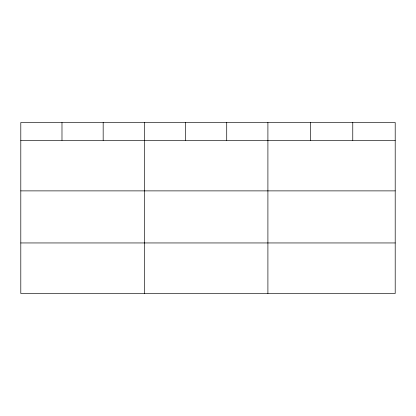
<?xml version="1.0" encoding="UTF-8"?>
<svg xmlns="http://www.w3.org/2000/svg" width="416" height="416" viewBox="0 0 416 416"><rect width="100%" height="100%" fill="white"/><g stroke="black" fill="none" stroke-linecap="round" stroke-linejoin="round"><path stroke-width="0.62" d="M395.2 190.882L395.2 122.512L20.8 122.512L20.8 293.488L395.2 293.488L395.2 190.882L20.8 190.882M20.8 140.343L395.2 140.343M20.8 242.949L395.2 242.949M352.768 122.512L352.768 140.343M310.336 122.512L310.336 140.343M267.904 122.512L267.904 293.488M226.72 122.512L226.72 140.343M185.536 122.512L185.536 140.343M144.352 122.512L144.352 293.488M103.168 122.512L103.168 140.343M61.984 122.512L61.984 140.343"/></g></svg>
